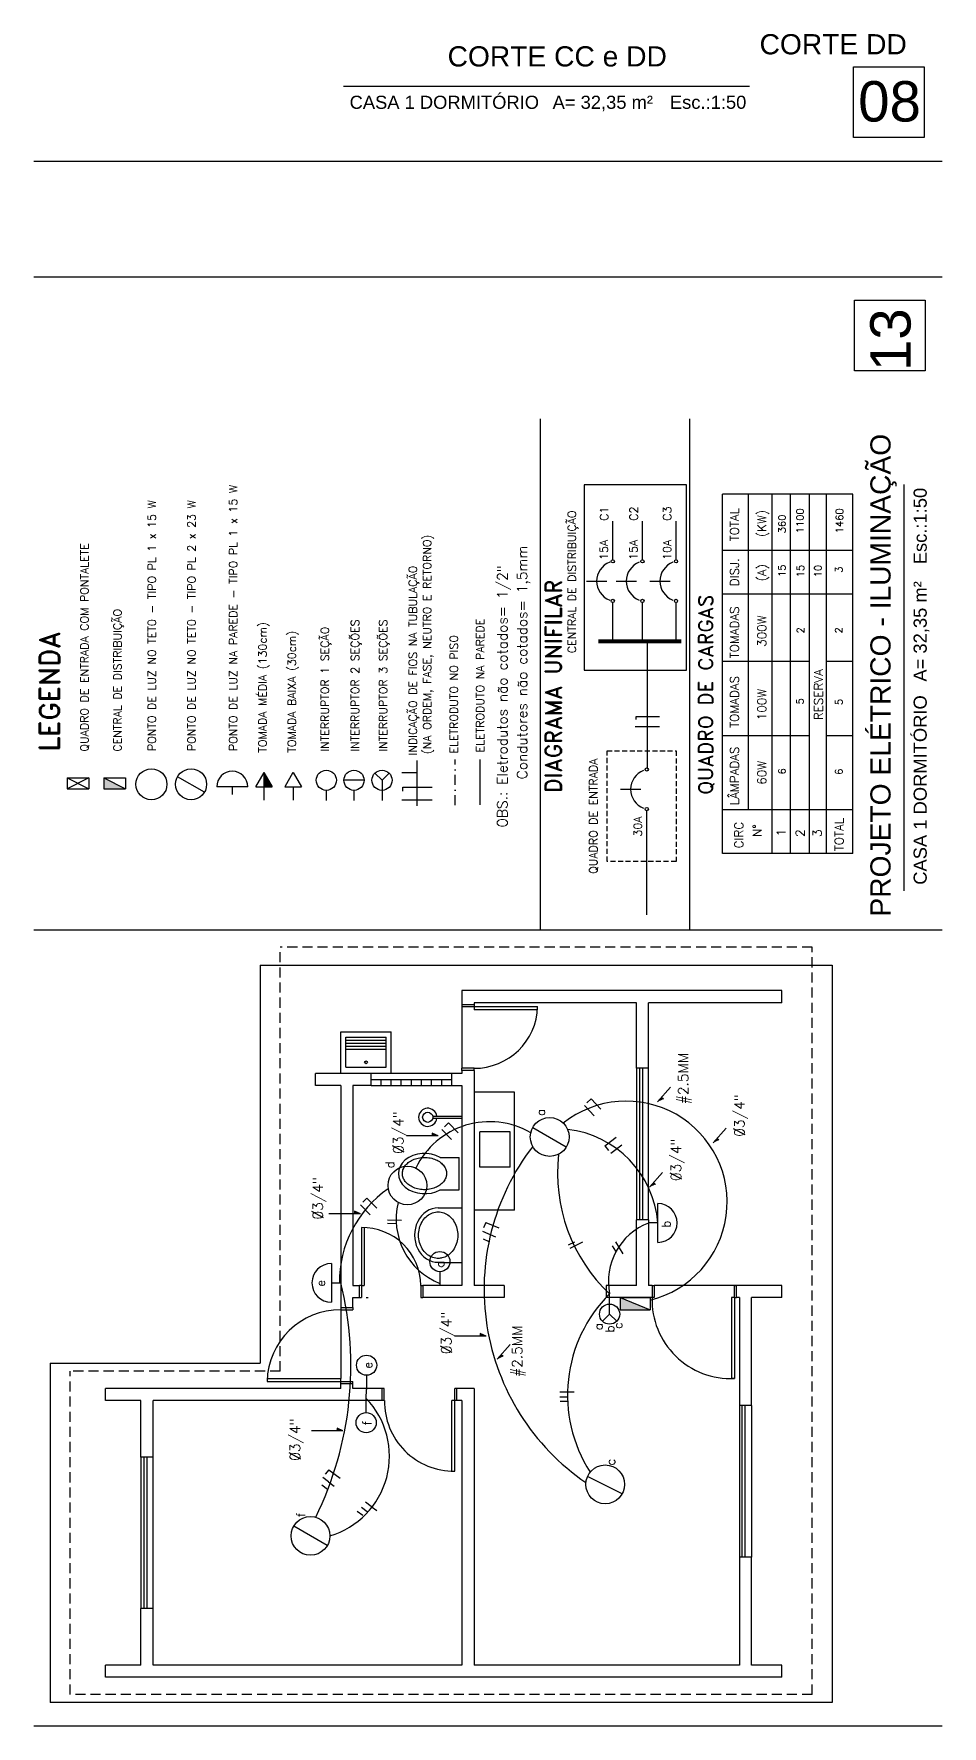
# Model space of a CAD drawing. Header units: millimetres. Extents: x 379 to 8329, y 269 to 4802.
# Drawn here: x 2608 to 3508, y 269 to 1944 of the extents above; entities that cross this region are included whole.
import ezdxf

# ---------------------------------------------------------------- set-up
doc = ezdxf.new("R2010")
doc.units = ezdxf.units.MM
doc.header["$LTSCALE"] = 20
doc.header["$MEASUREMENT"] = 0
for name, pattern in [('DASHDOT', [1, 0.5, -0.25, 0, -0.25]), ('DASHED', [0.75, 0.5, -0.25]), ('HIDDEN', [0.375, 0.25, -0.125])]:
    doc.linetypes.add(name, pattern=pattern)
for name, color, linetype in [('1', 7, 'Continuous'), ('ARQ-SIMB', 2, 'Continuous'), ('Cotas', 7, 'Continuous'), ('ELE-2', 2, 'Continuous'), ('ELE-3', 3, 'Continuous'), ('ELE-4', 4, 'Continuous'), ('ELE-TXT', 9, 'Continuous'), ('SAN-SIMB', 2, 'Continuous'), ('Texto', 2, 'Continuous')]:
    doc.layers.add(name, color=color, linetype=linetype)
doc.styles.add('BUILD', font='romand.shx')
doc.styles.add('ROMANS', font='romans.shx')
doc.styles.add('Textos Gd.', font='arial.ttf', dxfattribs={"height": 0.15})

msp = doc.modelspace()

# ---------------------------------------------------------------- hatches: boundary and pattern name
at = {"layer": 'ARQ-SIMB'}
for points in [[(3225.95, 886.775), (3231.754, 889.491), (3229.86, 891.234)], [(3008.544, 853.14), (3002.672, 855.706), (3002.613, 853.133)], [(3280.944, 846.223), (3286.748, 848.939), (3284.854, 850.682)], [(3218.112, 802.346), (3223.916, 805.061), (3222.022, 806.804)], [(2931.558, 776.075), (2925.686, 778.642), (2925.627, 776.068)], [(3056.128, 654.716), (3050.256, 657.282), (3050.197, 654.709)], [(3067.052, 631.868), (3072.856, 634.583), (3070.962, 636.327)], [(2914.258, 561.187), (2908.386, 563.754), (2908.327, 561.18)]]:
    msp.add_hatch(color=1, dxfattribs=at).paths.add_polyline_path(points)
at = {"layer": 'ELE-3'}
msp.add_hatch(color=256, dxfattribs=at).paths.add_polyline_path([(2677.258, 1207.643), (2677.258, 1196.891), (2698.858, 1196.891)])
at = {"layer": 'SAN-SIMB'}
for points in [[(2844.154, 1198.82), (2835.933, 1213.058), (2835.933, 1198.82), (2836.04, 1198.82)], [(3188.798, 693.126), (3188.798, 680.789), (3218.798, 680.789)]]:
    msp.add_hatch(color=256, dxfattribs=at).paths.add_polyline_path(points)

# ---------------------------------------------------------------- linework, layer by layer
at = {"color": 1}
for p, q in [((2914.927, 1892.619), (3317.226, 1892.619)), ((3470.194, 1095.881), (3470.194, 1498.18))]:
    msp.add_line(p, q, dxfattribs=at)
at = {"layer": '1', "color": 1}
for p, q in [((3507.971, 1818.046), (2607.971, 1818.046)), ((3507.971, 1703.615), (2607.971, 1703.615)), ((2832.1, 1022.021), (2832.1, 628.021)), ((2832.1, 1022.021), (3399.1, 1022.021)), ((3349.1, 997.021), (3032.1, 997.021)), ((3032.1, 997.021), (3032.1, 981.021)), ((3032.1, 981.021), (3032.1, 920.021)), ((3205.1, 985.021), (3044.1, 985.021)), ((3044.1, 985.021), (3044.1, 981.021)), ((3044.1, 983.021), (3044.1, 981.021)), ((3044.1, 981.021), (3044.1, 978.021)), ((3107.097, 981.021), (3044.1, 981.021)), ((3106.942, 978.021), (3044.1, 978.021)), ((3106.942, 978.021), (3107.097, 981.021)), ((3205.1, 920.021), (3205.1, 985.021)), ((3349.1, 985.021), (3217.1, 985.021)), ((3217.1, 920.021), (3217.1, 985.021)), ((2912.1, 915.021), (2912.1, 956.021)), ((2912.1, 956.021), (2962.1, 956.021)), ((2962.1, 915.021), (2962.1, 956.021)), ((2917.1, 921.021), (2917.1, 951.021)), ((2917.1, 951.021), (2957.1, 951.021)), ((2917.1, 948.021), (2957.1, 948.021)), ((2917.1, 945.021), (2957.1, 945.021)), ((2917.1, 942.021), (2957.1, 942.021)), ((2917.1, 939.021), (2957.1, 939.021)), ((2957.1, 921.021), (2957.1, 951.021)), ((2887.1, 903.021), (2887.1, 915.021)), ((2924.1, 915.021), (2887.1, 915.021)), ((2942.1, 915.021), (2912.1, 915.021)), ((2917.1, 921.021), (2957.1, 921.021)), ((3022.1, 915.021), (2942.1, 915.021)), ((2942.1, 909.021), (3022.1, 909.021)), ((2952.1, 903.021), (2952.1, 909.021)), ((2962.1, 903.021), (2962.1, 909.021)), ((2972.1, 903.021), (2972.1, 909.021)), ((2982.1, 903.021), (2982.1, 909.021)), ((2992.1, 903.021), (2992.1, 909.021)), ((3002.1, 903.021), (3002.1, 909.021)), ((3012.1, 903.021), (3012.1, 909.021)), ((3032.1, 915.021), (3022.1, 915.021)), ((3032.1, 918.021), (3032.1, 915.021)), ((3044.1, 918.021), (3044.1, 705.021)), ((3205.1, 920.021), (3205.1, 770.021)), ((3208.1, 920.021), (3208.1, 770.021)), ((3211.1, 920.021), (3211.1, 770.021)), ((3217.1, 770.021), (3217.1, 920.021)), ((2912.1, 903.021), (2887.1, 903.021)), ((2912.1, 903.021), (2912.1, 683.021)), ((2924.1, 903.021), (2924.1, 705.021)), ((2942.1, 903.021), (2924.1, 903.021)), ((2942.1, 903.021), (3022.1, 903.021)), ((3032.1, 903.021), (3032.1, 705.021)), ((3084.1, 896.521), (3044.1, 896.521)), ((3084.1, 779.521), (3084.1, 896.521)), ((3003.119, 872.533), (3032.1, 872.533)), ((3003.119, 870.533), (3032.1, 870.533)), ((3079.949, 857.021), (3049.949, 857.021)), ((3049.949, 822.021), (3049.949, 857.021)), ((3079.949, 822.021), (3079.949, 857.021)), ((3010.55, 831.839), (3029.41, 831.839)), ((3029.41, 799.839), (3029.41, 831.839)), ((3079.949, 822.021), (3049.949, 822.021)), ((3010.55, 799.839), (3029.41, 799.839)), ((3008.6, 781.824), (3032.1, 781.824)), ((3084.1, 779.521), (3044.1, 779.521)), ((2935.374, 762.182), (2932.6, 762.248)), ((2932.6, 762.248), (2932.6, 705.021)), ((2935.374, 762.182), (2935.374, 705.021)), ((3205.1, 705.021), (3205.1, 770.021)), ((3217.1, 770.021), (3217.1, 705.021)), ((3008.6, 727.824), (3032.1, 727.824)), ((2930.6, 693.021), (2930.6, 705.021)), ((2932.6, 705.021), (2930.6, 705.021)), ((2932.374, 705.021), (2935.374, 705.021)), ((3032.1, 705.021), (2993.326, 705.021)), ((3074.1, 705.021), (3044.1, 705.021)), ((3074.1, 705.021), (3074.1, 693.021)), ((3175.1, 705.021), (3175.1, 693.021)), ((3220.55, 705.021), (3217.1, 705.021)), ((3306.05, 705.021), (3222.55, 705.021)), ((3302.1, 705.021), (3304.1, 705.021)), ((3302.1, 693.021), (3302.1, 705.021)), ((3349.1, 693.021), (3349.1, 705.021)), ((2924.1, 683.021), (2924.1, 693.021)), ((2937.1, 693.021), (2939.1, 693.021)), ((3074.1, 693.021), (2993.326, 693.021)), ((3074.1, 693.021), (3001.1, 693.021)), ((3220.55, 693.021), (3175.1, 693.021)), ((3220.86, 693.126), (3218.86, 693.126)), ((3302.1, 693.021), (3299.1, 693.021)), ((3299.1, 693.021), (3299.1, 613.074)), ((3302.1, 693.021), (3304.1, 693.021)), ((3302.1, 693.021), (3302.1, 613.021)), ((2912.1, 681.021), (2912.1, 613.021)), ((2624.1, 628.021), (2832.1, 628.021)), ((2624.1, 628.021), (2624.1, 292.021)), ((2839.164, 613.021), (2839.1, 610.021)), ((2839.1, 610.021), (2912.1, 610.021)), ((2839.164, 613.021), (2912.1, 613.021)), ((2912.1, 610.021), (2912.1, 613.021)), ((2912.1, 608.021), (2912.1, 610.021)), ((2912.1, 603.021), (2912.1, 608.021)), ((2924.1, 603.021), (2924.1, 608.021)), ((3299.1, 613.074), (3302.1, 613.021)), ((3302.1, 613.021), (3299.1, 613.021)), ((2679.1, 591.021), (2679.1, 603.021)), ((2832.1, 603.021), (2679.1, 603.021)), ((2912.1, 603.021), (2679.1, 603.021)), ((2714.1, 591.021), (2679.1, 591.021)), ((2714.1, 535.021), (2714.1, 591.021)), ((2953.1, 591.021), (2726.1, 591.021)), ((2726.1, 535.021), (2726.1, 591.021)), ((2953.1, 603.021), (2924.1, 603.021)), ((2953.1, 591.021), (2953.1, 603.021)), ((2955.1, 591.021), (2955.1, 603.021)), ((3022.1, 521.021), (3022.1, 591.021)), ((3025.1, 591.021), (3022.1, 591.021)), ((3027.1, 603.021), (3025.1, 603.021)), ((3025.1, 521.021), (3025.1, 591.021)), ((3027.1, 591.021), (3025.1, 591.021)), ((3032.1, 591.021), (3032.1, 329.021)), ((3044.1, 603.021), (3044.1, 329.021)), ((3319.1, 586.021), (3319.1, 436.021)), ((2714.1, 535.021), (2714.1, 385.021)), ((2726.1, 535.021), (2714.1, 535.021)), ((2717.351, 385.021), (2717.351, 535.021)), ((2720.351, 385.021), (2720.351, 535.021)), ((2726.1, 385.021), (2726.1, 535.021)), ((3022.1, 521.021), (3025.1, 521.021)), ((3319.1, 329.021), (3319.1, 436.021)), ((2714.1, 329.021), (2714.1, 385.021)), ((2726.1, 385.021), (2714.1, 385.021)), ((2726.1, 329.021), (2726.1, 385.021)), ((2714.1, 329.021), (2679.1, 329.021)), ((2679.1, 317.021), (2679.1, 329.021)), ((3032.1, 329.021), (2726.1, 329.021)), ((3307.1, 329.021), (3044.1, 329.021)), ((3349.1, 329.021), (3319.1, 329.021)), ((3349.1, 317.021), (3349.1, 329.021)), ((3349.1, 317.021), (2679.1, 317.021)), ((3399.1, 292.021), (2624.1, 292.021)), ((3507.971, 268.615), (2607.971, 268.615))]:
    msp.add_line(p, q, dxfattribs=at)
at = {"layer": '1', "color": 3, "linetype": 'DASHDOT'}
msp.add_line((3025.319, 1180.535), (3025.319, 1225.711), dxfattribs=at)
at = {"layer": '1', "color": 4}
for p, q in [((2777.113, 1193.621), (2750.411, 1208.81)), ((2819.949, 1198.764), (2789.229, 1198.764)), ((2804.589, 1198.764), (2804.589, 1191.283))]:
    msp.add_line(p, q, dxfattribs=at)
at = {"layer": '1', "color": 1, "linetype": 'DASHED'}
for p, q in [((2852.1, 620.021), (2852.1, 1040.021)), ((3379.1, 1040.021), (2852.1, 1040.021)), ((3379.1, 300.021), (3379.1, 1040.021)), ((2852.1, 620.021), (2644.1, 620.021)), ((2644.1, 300.021), (2644.1, 620.021)), ((3379.1, 300.021), (2644.1, 300.021))]:
    msp.add_line(p, q, dxfattribs=at)
at = {"layer": '1', "color": 3}
for p, q in [((3135.528, 842.082), (3102.249, 861.223)), ((3226.218, 747.679), (3226.218, 786.079)), ((3226.218, 766.879), (3216.866, 766.879)), ((2902.749, 726.765), (2902.749, 688.365)), ((2902.749, 707.565), (2912.1, 707.565)), ((3188.798, 693.126), (3218.798, 693.126)), ((3190.808, 498.562), (3156.559, 515.827)), ((2898.76, 447.478), (2865.544, 466.745))]:
    msp.add_line(p, q, dxfattribs=at)
at = {"layer": '1'}
for p, q in [((3312.734, 854.03), (3301.288, 860.183)), ((2974.744, 837.142), (2963.298, 843.294)), ((3249.902, 810.153), (3238.456, 816.305)), ((2894.911, 771.992), (2883.465, 778.144)), ((3022.328, 638.718), (3010.882, 644.87)), ((2872.4, 533.016), (2860.954, 539.168))]:
    msp.add_line(p, q, dxfattribs=at)
at = {"layer": '1', "color": 3, "linetype": 'Continuous'}
msp.add_line((2937.249, 593.184), (2937.696, 601.929), dxfattribs=at)
at = {"layer": '1', "color": 1}
for points in [[(3420.239, 1841.724), (3420.239, 1911.724), (3490.239, 1911.724), (3490.239, 1841.724)], [(3420.971, 1610.615), (3420.971, 1680.615), (3490.971, 1680.615), (3490.971, 1610.615)]]:
    msp.add_lwpolyline(points, close=True, dxfattribs=at)
at = {"layer": '1', "color": 2}
msp.add_lwpolyline([(3153.4, 1497.741), (3153.4, 1314.188), (3254.705, 1314.188), (3254.705, 1497.741)], close=True, dxfattribs=at)
at = {"layer": '1', "color": 4}
for centre in [(2724.464, 1201.274), (2763.795, 1201.274)]:
    msp.add_circle(centre, 15.36, dxfattribs=at)
at = {"layer": '1', "color": 1}
for centre, radius in [((2937.1, 925.937), 1.363), ((2998.22, 871.533), 5)]:
    msp.add_circle(centre, radius, dxfattribs=at)
at = {"layer": '1', "color": 3}
for centre in [(3119.1, 852.021), (2978.1, 804.021), (3174.1, 508.021), (2882.1, 457.021)]:
    msp.add_circle(centre, 19.2, dxfattribs=at)
at = {"layer": '1', "color": 4}
msp.add_arc((2804.589, 1198.764), 15.36, 0, 180, dxfattribs=at)
at = {"layer": '1', "color": 1}
for centre, radius, start, end in [((2998.22, 871.533), 9, 6.37937, 353.62063), ((3024.523, 590.177), 69.154, 179.300434, 270.478072)]:
    msp.add_arc(centre, radius, start, end, dxfattribs=at)
at = {"layer": '1', "color": 3, "linetype": 'Continuous'}
for centre, radius, start, end in [((3194.983, 787.608), 99.945, 283.785663, 128.629435), ((3059.557, 785.947), 81.187, 59.839119, 154.185751), ((3125.595, 759.225), 100.914, 4.349564, 83.638473), ((3285.872, 701.16), 231.814, 142.361768, 235.624306), ((3021.794, 709.133), 110.955, 124.352914, 180.909407), ((2581.784, 625.603), 340.333, 333.833313, 13.935609)]:
    msp.add_arc(centre, radius, start, end, dxfattribs=at)
at = {"layer": '1', "color": 3}
for centre, radius, start, end in [((3291.951, 816.593), 165.17, 173.634661, 226.594273), ((3035.5, 770.856), 68.562, 166.238622, 248.442479), ((3226.218, 766.879), 19.2, 270, 90), ((3239.113, 708.964), 61.908, 110.828559, 191.523317), ((2902.749, 707.565), 19.2, 90, 270), ((3277.785, 596.483), 141.031, 134.775404, 212.774757), ((2877.941, 536.015), 82.375, 286.473537, 43.947834)]:
    msp.add_arc(centre, radius, start, end, dxfattribs=at)
at = {"layer": '1', "color": 1}
for centre, major_axis, ratio, start_param, end_param in [((2995.032, 815.839), (-25.864, 0), 0.77328519, 4.06888787, 8.49748274), ((3008.6, 754.824), (0, -27), 0.8669906, 3.14159265, 6.28318531)]:
    msp.add_ellipse(centre, major_axis=major_axis, ratio=ratio, start_param=start_param, end_param=end_param, dxfattribs=at)
for points, knots in [([(3016.895, 815.839), (3016.895, 817.14), (3016.675, 818.442), (3015.78, 821.011), (3015.103, 822.279), (3013.288, 824.693), (3012.15, 825.838), (3009.465, 827.897), (3007.918, 828.809), (3004.525, 830.304), (3002.68, 830.886), (2998.833, 831.66), (2996.833, 831.852), (2992.837, 831.825), (2990.842, 831.607), (2987.016, 830.782), (2985.186, 830.176), (2981.833, 828.638), (2980.31, 827.708), (2977.678, 825.619), (2976.569, 824.462), (2974.815, 822.032), (2974.169, 820.76), (2973.333, 818.186), (2973.142, 816.884), (2973.2, 814.282), (2973.45, 812.98), (2974.405, 810.416), (2975.113, 809.154), (2976.987, 806.757), (2978.154, 805.623), (2980.892, 803.595), (2982.462, 802.702), (2985.894, 801.251), (2987.754, 800.693), (2991.62, 799.97), (2993.625, 799.805), (2997.62, 799.885), (2999.609, 800.13), (3003.412, 801.005), (3005.226, 801.635), (3008.539, 803.214), (3010.037, 804.163), (3012.615, 806.281), (3013.694, 807.449), (3015.388, 809.894), (3016.004, 811.169), (3016.729, 813.578), (3016.895, 814.709), (3016.895, 815.839)], [0, 0, 0, 0, 0.2632406, 0.2632406, 0.52648119, 0.52648119, 0.78972179, 0.78972179, 1.05296239, 1.05296239, 1.31620298, 1.31620298, 1.57944358, 1.57944358, 1.84268417, 1.84268417, 2.10592477, 2.10592477, 2.36916537, 2.36916537, 2.63240596, 2.63240596, 2.89564656, 2.89564656, 3.15888716, 3.15888716, 3.42212775, 3.42212775, 3.68536835, 3.68536835, 3.94860894, 3.94860894, 4.21184954, 4.21184954, 4.47509014, 4.47509014, 4.73833073, 4.73833073, 5.00157133, 5.00157133, 5.26481193, 5.26481193, 5.52805252, 5.52805252, 5.79129312, 5.79129312, 6.05453371, 6.05453371, 6.28318531, 6.28318531, 6.28318531, 6.28318531]), ([(3008.6, 731.824), (3009.867, 731.824), (3011.135, 731.972), (3014.24, 732.707), (3016.055, 733.474), (3019.447, 735.63), (3021.024, 737.019), (3023.777, 740.321), (3024.952, 742.233), (3026.767, 746.409), (3027.405, 748.672), (3028.07, 753.33), (3028.097, 755.723), (3027.533, 760.4), (3026.944, 762.683), (3025.219, 766.916), (3024.084, 768.865), (3021.399, 772.252), (3019.85, 773.69), (3016.499, 775.949), (3014.698, 776.77), (3010.997, 777.758), (3009.097, 777.926), (3005.33, 777.604), (3003.461, 777.115), (2999.894, 775.494), (2998.196, 774.363), (2995.131, 771.525), (2993.765, 769.818), (2991.519, 765.973), (2990.638, 763.834), (2989.465, 759.328), (2989.173, 756.961), (2989.212, 752.234), (2989.544, 749.875), (2990.791, 745.399), (2991.706, 743.282), (2994.014, 739.492), (2995.405, 737.819), (2998.512, 735.054), (3000.226, 733.962), (3003.814, 732.423), (3005.689, 731.975), (3007.916, 731.835), (3008.258, 731.824), (3008.6, 731.824)], [0, 0, 0, 0, 0.20226286, 0.20226286, 0.50357911, 0.50357911, 0.80489536, 0.80489536, 1.10621161, 1.10621161, 1.40752786, 1.40752786, 1.70884411, 1.70884411, 2.01016036, 2.01016036, 2.31147661, 2.31147661, 2.61279286, 2.61279286, 2.91410911, 2.91410911, 3.21542536, 3.21542536, 3.51674161, 3.51674161, 3.81805786, 3.81805786, 4.11937411, 4.11937411, 4.42069036, 4.42069036, 4.72200661, 4.72200661, 5.02332286, 5.02332286, 5.32463911, 5.32463911, 5.62595536, 5.62595536, 5.92727161, 5.92727161, 6.22858786, 6.22858786, 6.28318531, 6.28318531, 6.28318531, 6.28318531])]:
    msp.add_open_spline(points, degree=3, knots=knots, dxfattribs=at)
at = {"layer": 'ARQ-SIMB', "color": 1}
for p, q in [((3225.95, 886.775), (3238.807, 901.435)), ((3231.754, 889.491), (3229.86, 891.234)), ((3002.672, 855.706), (3002.613, 853.133)), ((3008.544, 853.14), (3002.672, 855.706)), ((3280.944, 846.223), (3293.801, 860.883)), ((3008.544, 853.14), (2977.352, 853.105)), ((3286.748, 848.939), (3284.854, 850.682)), ((3218.112, 802.346), (3230.969, 817.005)), ((3223.916, 805.061), (3222.022, 806.804)), ((2931.558, 776.075), (2900.366, 776.04)), ((2925.686, 778.642), (2925.627, 776.068)), ((2931.558, 776.075), (2925.686, 778.642)), ((3056.128, 654.716), (3024.936, 654.681)), ((3050.256, 657.282), (3050.197, 654.709)), ((3056.128, 654.716), (3050.256, 657.282)), ((3067.052, 631.868), (3079.909, 646.528)), ((3072.856, 634.583), (3070.962, 636.327)), ((2914.258, 561.187), (2883.066, 561.152)), ((2908.386, 563.754), (2908.327, 561.18)), ((2914.258, 561.187), (2908.386, 563.754))]:
    msp.add_line(p, q, dxfattribs=at)
at = {"layer": 'Cotas', "color": 1}
for p, q in [((3399.1, 1022.021), (3399.1, 292.021)), ((3349.1, 985.021), (3349.1, 997.021)), ((3032.1, 983.021), (3032.1, 981.021)), ((3044.1, 983.021), (3032.1, 983.021)), ((3044.1, 981.021), (3032.1, 981.021)), ((2942.1, 903.021), (2942.1, 915.021)), ((3022.1, 903.021), (3022.1, 915.021)), ((3032.1, 918.021), (3032.1, 920.021)), ((3044.1, 920.021), (3032.1, 920.021)), ((3044.1, 918.021), (3032.1, 918.021)), ((3044.1, 918.021), (3044.1, 920.021)), ((3217.1, 920.021), (3205.1, 920.021)), ((3022.1, 903.021), (3032.1, 903.021)), ((3217.1, 770.021), (3205.1, 770.021)), ((2924.1, 705.021), (2930.6, 705.021)), ((2932.6, 705.021), (2932.6, 693.021)), ((2991.326, 705.021), (2991.326, 693.021)), ((2991.326, 705.021), (2993.326, 705.021)), ((2993.326, 705.021), (2993.326, 693.021)), ((3205.1, 705.021), (3175.1, 705.021)), ((3220.55, 705.021), (3220.55, 693.021)), ((3220.55, 705.021), (3222.55, 705.021)), ((3222.55, 705.021), (3222.55, 693.021)), ((3302.1, 693.021), (3302.1, 705.021)), ((3349.1, 705.021), (3304.1, 705.021)), ((3304.1, 693.021), (3304.1, 705.021)), ((2924.1, 693.021), (2930.6, 693.021)), ((2930.6, 693.021), (2932.6, 693.021)), ((2991.326, 693.021), (2993.326, 693.021)), ((3222.55, 693.021), (3220.55, 693.021)), ((3307.1, 693.021), (3304.1, 693.021)), ((3307.1, 693.021), (3307.1, 586.021)), ((3349.1, 693.021), (3319.1, 693.021)), ((3319.1, 586.021), (3319.1, 693.021)), ((2912.1, 683.021), (2924.1, 683.021)), ((2912.1, 683.021), (2912.1, 681.021)), ((2912.1, 681.021), (2924.1, 681.021)), ((2924.1, 683.021), (2924.1, 681.021)), ((2912.1, 610.021), (2924.1, 610.021)), ((2912.1, 608.021), (2924.1, 608.021)), ((2924.1, 608.021), (2924.1, 610.021)), ((2955.1, 603.021), (2953.1, 603.021)), ((2955.374, 591.021), (2953.1, 591.021)), ((3025.1, 591.021), (3025.1, 603.021)), ((3027.1, 591.021), (3027.1, 603.021)), ((3044.1, 603.021), (3027.1, 603.021)), ((3032.1, 591.021), (3027.1, 591.021)), ((3319.1, 586.021), (3307.1, 586.021)), ((3307.1, 586.021), (3307.1, 436.021)), ((3309.6, 586.021), (3309.6, 436.021)), ((3312.6, 586.021), (3312.6, 436.021)), ((3319.1, 436.021), (3307.1, 436.021)), ((3307.1, 436.021), (3307.1, 329.021))]:
    msp.add_line(p, q, dxfattribs=at)
for centre, radius, start, end in [((3044.39, 982.752), 62.731, 269.771985, 358.636568), ((2933.865, 704.799), 57.462, 0.221466, 91.260848), ((3298.215, 690.625), 77.701, 178.232975, 272.866446), ((2911.811, 608.291), 72.731, 89.771985, 178.636568)]:
    msp.add_arc(centre, radius, start, end, dxfattribs=at)
at = {"layer": 'ELE-2', "linetype": 'HIDDEN'}
msp.add_lwpolyline([(3175.881, 1124.861), (3175.881, 1234.45), (3244.29, 1234.45), (3244.29, 1124.861)], close=True, dxfattribs=at)
at = {"layer": 'ELE-3'}
for p, q in [((3181.738, 1423.625), (3181.738, 1461.993)), ((3211.063, 1423.625), (3211.063, 1461.993)), ((3244.415, 1423.625), (3244.415, 1461.993)), ((3155.702, 1402.434), (3175.668, 1402.434)), ((3185.027, 1402.434), (3204.993, 1402.434)), ((3218.379, 1402.434), (3238.345, 1402.434)), ((3181.738, 1342.865), (3181.738, 1381.243)), ((3211.063, 1342.865), (3211.063, 1381.243)), ((3244.415, 1342.865), (3244.415, 1381.243)), ((3215.864, 1217.431), (3215.864, 1342.865)), ((3203.864, 1258.669), (3227.864, 1258.669)), ((3204.622, 1265.328), (3204.622, 1268.528)), ((3204.622, 1268.528), (3227.864, 1268.528)), ((2987.629, 1180.006), (2987.629, 1224.825)), ((2641.029, 1207.646), (2662.636, 1196.891)), ((2641.036, 1207.691), (2641.036, 1196.891)), ((2662.613, 1207.646), (2641.036, 1196.89)), ((2641.036, 1207.599), (2662.636, 1207.599)), ((2662.636, 1207.691), (2662.636, 1196.891)), ((2677.251, 1207.646), (2698.858, 1196.891)), ((2677.258, 1207.691), (2677.258, 1196.891)), ((2677.258, 1207.599), (2698.858, 1207.599)), ((2698.858, 1207.691), (2698.858, 1196.891)), ((2835.823, 1213.063), (2827.6, 1198.82)), ((2835.931, 1213.063), (2844.154, 1198.82)), ((2835.933, 1213.067), (2835.933, 1198.82)), ((2864.747, 1213.063), (2856.523, 1198.82)), ((2864.854, 1213.063), (2873.078, 1198.82)), ((2952.967, 1205.235), (2945.904, 1212.293)), ((2952.967, 1205.235), (2960.03, 1212.293)), ((2972.629, 1212.979), (2987.629, 1212.979)), ((2641.036, 1196.891), (2662.636, 1196.891)), ((2677.258, 1196.891), (2698.858, 1196.891)), ((2827.814, 1198.82), (2836.04, 1198.82)), ((2835.933, 1198.82), (2835.933, 1185.443)), ((2835.933, 1198.82), (2844.154, 1198.82)), ((2856.738, 1198.82), (2864.964, 1198.82)), ((2864.857, 1198.82), (2873.078, 1198.82)), ((2864.857, 1198.82), (2864.857, 1185.443)), ((2897.773, 1195.25), (2897.773, 1185.265)), ((2935.172, 1205.235), (2915.202, 1205.235)), ((2925.187, 1195.25), (2925.187, 1185.265)), ((2952.967, 1205.235), (2952.967, 1195.25)), ((2952.967, 1195.25), (2952.967, 1185.265)), ((2973.577, 1198.367), (3002.629, 1198.367)), ((2973.577, 1194.367), (2973.577, 1198.367)), ((3189.368, 1196.346), (3209.333, 1196.346)), ((2972.629, 1186.043), (3002.629, 1186.043)), ((3215.404, 1071.9), (3215.404, 1175.155)), ((3160.114, 889.653), (3156.029, 885.738)), ((3160.114, 889.653), (3169.8, 879.545)), ((3153.558, 883.093), (3163.245, 872.984)), ((3012.238, 859.554), (3021.925, 849.446)), ((3018.793, 866.114), (3014.709, 862.2)), ((3018.793, 866.114), (3028.48, 856.006)), ((3173.817, 843.257), (3184.994, 851.688)), ((3173.817, 843.257), (3177.224, 838.74)), ((3179.561, 835.976), (3190.738, 844.407)), ((2938.063, 791.538), (2933.979, 787.624)), ((2938.063, 791.538), (2947.75, 781.43)), ((2931.508, 784.978), (2941.194, 774.87)), ((2958.385, 770.043), (2972.382, 769.739)), ((2966.598, 766.118), (2958.428, 766.295)), ((3052.387, 758.64), (3065.322, 753.286)), ((3055.747, 767.284), (3053.583, 762.057)), ((3055.747, 767.284), (3068.683, 761.93)), ((3053.326, 751.106), (3058.916, 748.672)), ((3137.84, 745.217), (3144.169, 748.212)), ((3139.398, 742.087), (3152.053, 748.075)), ((3181.1, 744.148), (3184.361, 738.997)), ((3184.179, 748.086), (3191.668, 736.257)), ((3010.308, 718.64), (3010.308, 704.559)), ((3178.453, 686.611), (3178.453, 696.597)), ((3188.798, 693.126), (3188.798, 680.789)), ((3188.798, 693.126), (3218.798, 680.789)), ((3218.798, 693.126), (3218.798, 680.789)), ((3178.453, 676.626), (3171.39, 669.569)), ((3178.453, 676.626), (3178.453, 686.611)), ((3178.453, 676.626), (3185.517, 669.569)), ((3188.798, 680.789), (3218.798, 680.789)), ((2937.696, 616.011), (2937.696, 601.929)), ((2937.249, 579.102), (2937.249, 593.184)), ((3129.079, 594.666), (3136.253, 594.703)), ((3129.302, 599.603), (3143.301, 599.676)), ((3129.33, 590.39), (3136.504, 590.427)), ((2900.174, 522.589), (2896.792, 518.053)), ((2900.174, 522.589), (2911.397, 514.221)), ((2899.072, 503.106), (2893.428, 507.314)), ((2899.88, 510.484), (2894.236, 514.692)), ((2899.88, 510.484), (2905.472, 506.315)), ((2942.167, 486.217), (2936.524, 490.425)), ((2942.167, 486.217), (2947.759, 482.048)), ((2933.966, 477.064), (2928.323, 481.271)), ((2938.402, 480.911), (2932.759, 485.118))]:
    msp.add_line(p, q, dxfattribs=at)
at = {"layer": 'ELE-3', "linetype": 'Continuous', "ltscale": 0.5}
msp.add_line((3050.117, 1181.041), (3050.117, 1225.861), dxfattribs=at)
at = {"layer": 'ELE-3', "const_width": 4}
msp.add_lwpolyline([(3167.332, 1342.865), (3249.552, 1342.865)], dxfattribs=at)
at = {"layer": 'ELE-3', "color": 3, "const_width": 0.2}
msp.add_lwpolyline([(3188.798, 693.126), (3218.798, 693.126)], dxfattribs=at)
at = {"layer": 'ELE-3'}
for centre, radius in [((3181.614, 1422.03), 1.6), ((3210.939, 1422.03), 1.6), ((3244.291, 1422.03), 1.6), ((3181.614, 1382.838), 1.6), ((3210.939, 1382.838), 1.6), ((3244.291, 1382.838), 1.6), ((2897.773, 1205.235), 9.985), ((2925.187, 1205.235), 9.985), ((2952.967, 1205.235), 9.985), ((3215.279, 1215.942), 1.6), ((3215.279, 1176.75), 1.6), ((3010.308, 728.625), 9.985), ((3178.453, 676.626), 9.985), ((2937.696, 625.996), 9.985), ((2937.249, 569.117), 9.985)]:
    msp.add_circle(centre, radius, dxfattribs=at)
for centre in [(3185.614, 1402.434), (3214.939, 1402.434), (3248.291, 1402.434), (3219.279, 1196.346)]:
    msp.add_arc(centre, 20, 110.76138, 249.23862, dxfattribs=at)
at = {"layer": 'SAN-SIMB'}
for p, q in [((3109.699, 1563.139), (3109.699, 1057.24)), ((3257.72, 1563.139), (3257.72, 1057.24)), ((2607.971, 1057.24), (3507.971, 1057.24))]:
    msp.add_line(p, q, dxfattribs=at)
at = {"layer": 'SAN-SIMB', "color": 2}
for p, q in [((3419.403, 1488.566), (3290.178, 1488.566)), ((3290.178, 1132.684), (3290.178, 1488.566)), ((3316.098, 1175.884), (3316.098, 1488.566)), ((3339.598, 1132.684), (3339.598, 1488.566)), ((3357.776, 1133.168), (3357.776, 1489.05)), ((3376.546, 1133.168), (3376.546, 1489.05)), ((3393.483, 1133.168), (3393.483, 1489.05)), ((3393.483, 1132.684), (3393.483, 1488.566)), ((3419.403, 1132.684), (3419.403, 1488.566)), ((3419.403, 1432.869), (3290.178, 1432.869)), ((3419.403, 1389.669), (3290.178, 1389.669)), ((3376.546, 1322.761), (3290.178, 1322.761)), ((3419.403, 1322.761), (3393.483, 1322.761)), ((3376.546, 1249.323), (3290.178, 1249.323)), ((3419.403, 1249.323), (3393.483, 1249.323)), ((3419.403, 1175.884), (3290.178, 1175.884)), ((3419.403, 1132.684), (3290.178, 1132.684))]:
    msp.add_line(p, q, dxfattribs=at)

# ---------------------------------------------------------------- texts
at = {"layer": 'ELE-4', "color": 2, "style": 'ROMANS'}
for s, p in [('TOTAL', (3306.526, 1441.878)), ('(KW)', (3333.555, 1445.997)), ('DISJ.', (3306.526, 1397.396)), ('(A)', (3333.555, 1402.258)), ('TOMADAS', (3306.526, 1325.973)), ('300W', (3333.555, 1337.437)), ('TOMADAS', (3306.526, 1257.084)), ('RESERVA', (3389.734, 1264.804)), ('100W', (3333.555, 1264.804)), ('LÂMPADAS', (3306.526, 1180.509)), ('60W', (3333.555, 1200.838)), ('CIRC', (3310.769, 1137.803)), ('N°', (3329.02, 1149.195)), ('TOTAL', (3410.205, 1135.005)), ('1', (3352.858, 1149.68)), ('2', (3371.573, 1149.195)), ('3', (3388.502, 1149.195)), ('a', (3114.367, 872.713)), ('d', (2964.993, 821.028)), ('b', (3238.81, 762.216)), ('d', (3014.556, 722.485)), ('e', (2896.466, 703.734)), ('a', (3171.559, 660.697)), ('b', (3183.045, 658.425)), ('c', (3190.925, 661.9)), ('e', (2943.19, 622.515)), ('f', (2942.392, 566.579)), ('c', (3183.835, 526.71)), ('f', (2876.759, 475.53))]:
    msp.add_text(s, height=8.64, rotation=90, dxfattribs=at).set_placement(p)
at = {"layer": 'ELE-TXT', "style": 'BUILD'}
for s, height, p in [('C2', 8, (3206.324, 1462.228)), ('C3', 8, (3239.448, 1462.228)), ('C1', 8, (3176.999, 1462.228)), ('15A', 8, (3176.771, 1423.438)), ('15A', 8, (3206.096, 1423.438)), ('10A', 8, (3239.448, 1423.438)), ('DIAGRAMA UNIFILAR', 16, (3130.654, 1192.632)), ('QUADRO DE CARGAS', 14.4, (3280.842, 1191.097)), ('LEGENDA', 20, (2633.504, 1233.663)), ('30A', 8, (3210.395, 1149.464))]:
    msp.add_text(s, height=height, rotation=90, dxfattribs=at).set_placement(p)
at = {"layer": 'ELE-TXT', "style": 'ROMANS'}
for tag, p in [('#2.5MM', (3256.358, 884.444)), ('03/4"', (3312.094, 852.284)), ('03/4"', (2974.104, 835.395)), ('03/4"', (3249.262, 808.406)), ('03/4"', (2894.27, 770.246)), ('03/4"', (3021.688, 636.971)), ('#2.5MM', (3091.87, 614.354)), ('03/4"', (2871.76, 531.27))]:
    msp.add_attdef(tag, p, '100W', height=10, rotation=90, dxfattribs=at)
at = {"layer": 'SAN-SIMB', "color": 2, "style": 'ROMANS'}
for s, p in [('360', (3352.858, 1449.834)), ('1100', (3370.727, 1449.834)), ('1460', (3409.785, 1449.834)), ('15', (3352.858, 1406.613)), ('15', (3371.103, 1406.129)), ('10', (3388.502, 1406.129)), ('3', (3409.256, 1410.77)), ('2', (3371.197, 1350.634)), ('2', (3409.036, 1350.634)), ('5', (3370.727, 1280.246)), ('5', (3409.256, 1279.762)), ('6', (3352.858, 1211.08)), ('6', (3409.256, 1210.596))]:
    msp.add_text(s, height=7.2, rotation=90, dxfattribs=at).set_placement(p)
at = {"layer": 'Texto', "color": 3, "style": 'Textos Gd.'}
for s, height, p in [('CORTE DD', 20, (3327.04, 1924.099)), ('CORTE CC e DD', 20, (3017.935, 1912.092)), ('08', 40, (3424.762, 1857.57))]:
    msp.add_text(s, height=height, dxfattribs=at).set_placement(p)
at = {"layer": 'Texto', "color": 2, "style": 'Textos Gd.'}
for s, p in [('CASA 1 DORMITÓRIO', (2920.845, 1870.14)), ('A= 32,35 m²', (3121.995, 1870.14)), ('Esc.:1:50', (3238.212, 1870.14))]:
    msp.add_text(s, height=13, dxfattribs=at).set_placement(p)
at = {"layer": 'Texto', "color": 3}
for s, height, style, p in [('13', 40, 'Textos Gd.', (3476.698, 1610.419)), ('PROJETO ELÉTRICO - ILUMINAÇÃO', 20, 'Textos Gd.', (3456.834, 1070.232)), ('Condutores não cotados= 1,5mm', 10, 'ROMANS', (3096.743, 1206.189)), ('OBS.: Eletrodutos não cotados= 1/2"', 10, 'ROMANS', (3077.211, 1158.404))]:
    msp.add_text(s, height=height, rotation=90, dxfattribs=dict(at, style=style)).set_placement(p)
at = {"layer": 'Texto', "style": 'ROMANS'}
for s, p in [('PONTO DE LUZ NA PAREDE - TIPO PL 1 x 15 W', (2809.48, 1234.104)), ('PONTO DE LUZ NO TET0 - TIPO PL 1 x 15 W', (2728.92, 1234.104)), ('PONTO DE LUZ NO TET0 - TIPO PL 2 x 23 W', (2768.251, 1234.104)), ('CENTRAL DE DISTRIBUIÇÃO', (3145.111, 1331.086)), ('(NA ORDEM, FASE, NEUTRO E RETORNO)', (3001.612, 1231.146)), ('QUADRO DE ENTRADA COM PONTALETE', (2662.107, 1233.66)), ('INDICAÇÃO DE FIOS NA TUBULAÇÃO', (2987.479, 1229.857)), ('CENTRAL DE DISTRIBUIÇÃO', (2694.807, 1233.659)), ('TOMADA MÉDIA (130cm)', (2838.658, 1232.541)), ('INTERRUPTOR 2 SEÇÕES', (2930.216, 1233.539)), ('INTERRUPTOR 3 SEÇÕES', (2957.995, 1233.539)), ('ELETRODUTO NA PAREDE', (3054.108, 1232.867)), ('TOMADA BAIXA (30cm)', (2867.581, 1232.541)), ('INTERRUPTOR 1 SEÇÃO', (2900.354, 1233.539)), ('ELETRODUTO NO PISO', (3028.159, 1231.772)), ('QUADRO DE ENTRADA', (3166.326, 1112.552))]:
    msp.add_text(s, height=8, rotation=90, dxfattribs=at).set_placement(p)
at = {"layer": 'Texto', "color": 2, "style": 'Textos Gd.'}
for s, p in [('Esc.:1:50', (3492.673, 1419.166)), ('A= 32,35 m²', (3492.673, 1302.948)), ('CASA 1 DORMITÓRIO', (3492.673, 1101.799))]:
    msp.add_text(s, height=13, rotation=90, dxfattribs=at).set_placement(p)

doc.saveas('drawing.dxf')
